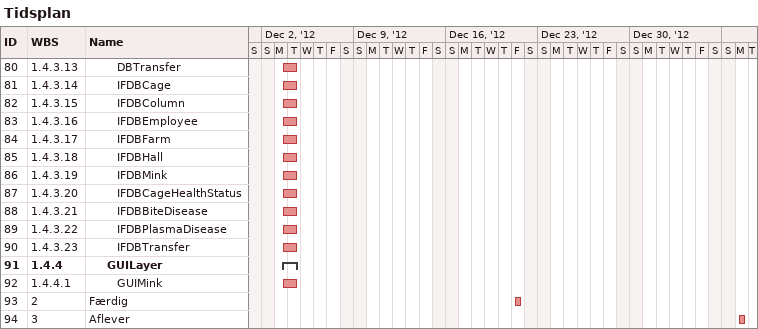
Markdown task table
Tidsplan

| ID | WBS | Task | Start | Finish |
|---|---|---|---|---|
| 80 | 1.4.3.13 | DBTransfer | 2012-12-03 | 2012-12-04 |
| 81 | 1.4.3.14 | IFDBCage | 2012-12-03 | 2012-12-04 |
| 82 | 1.4.3.15 | IFDBColumn | 2012-12-03 | 2012-12-04 |
| 83 | 1.4.3.16 | IFDBEmployee | 2012-12-03 | 2012-12-04 |
| 84 | 1.4.3.17 | IFDBFarm | 2012-12-03 | 2012-12-04 |
| 85 | 1.4.3.18 | IFDBHall | 2012-12-03 | 2012-12-04 |
| 86 | 1.4.3.19 | IFDBMink | 2012-12-03 | 2012-12-04 |
| 87 | 1.4.3.20 | IFDBCageHealthStatus | 2012-12-03 | 2012-12-04 |
| 88 | 1.4.3.21 | IFDBBiteDisease | 2012-12-03 | 2012-12-04 |
| 89 | 1.4.3.22 | IFDBPlasmaDisease | 2012-12-03 | 2012-12-04 |
| 90 | 1.4.3.23 | IFDBTransfer | 2012-12-03 | 2012-12-04 |
| 91 | 1.4.4 | **GUILayer** | 2012-12-03 | 2012-12-04 |
| 92 | 1.4.4.1 | GUIMink | 2012-12-03 | 2012-12-04 |
| 93 | 2 | Færdig | 2012-12-21 | 2012-12-21 |
| 94 | 3 | Aflever | 2013-01-07 | 2013-01-07 |
